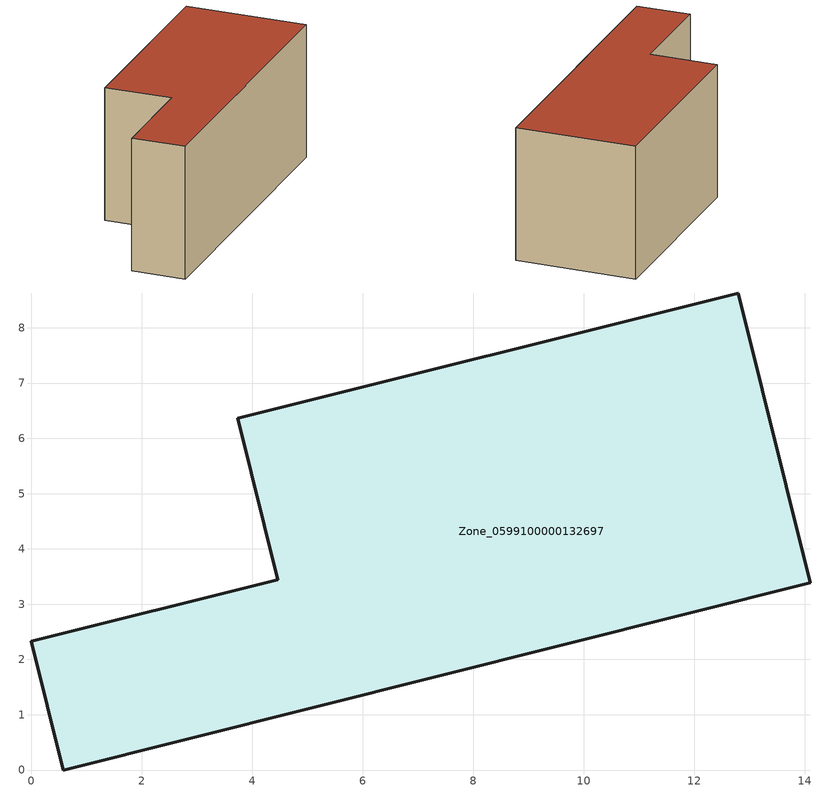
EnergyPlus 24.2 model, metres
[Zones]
Zone_0599100000132697
 floor ground (C_G): 0,2.33 4.46,3.44 3.73,6.36 12.79,8.63 14.1,3.39 0.58,0 z0
 wall outside (C_F): 4.46,3.44 0,2.33 0.58,0 14.1,3.39 12.79,8.63 3.73,6.36 4.46,3.44 z0:6.05
 roof outside (C_R): 12.79,8.63 3.73,6.36 4.46,3.44 0,2.33 0.58,0 14.1,3.39 z6.05
[BUILDING]
Pand.0599100000132697: North Axis=0; Terrain=City; Loads Convergence Tolerance Value=0.04; Temperature Convergence Tolerance Value=0.4; Solar Distribution=FullExterior; Maximum Number of Warmup Days=25; Minimum Number of Warmup Days=1
[Site:Location]
Rotterdam.The.Hague.AP_ZH_NLD Design_Conditions: Latitude=51.96; Longitude=4.45; Time Zone=1; Elevation=-4.5
[SITE:GROUNDTEMPERATURE:BUILDINGSURFACE]
18, 18, 18, 18, 18, 18, 18, 18, 18, 18, 18, 18
[MATERIAL] Thermal Absorptance=0.9; Solar Absorptance=0.7; Visible Absorptance=0.7
Name | Roughness | Thickness | Conductivity | Density | Specific Heat
G.TI.1975-1991 | MediumSmooth | 0.15 | 0.288461 | 540 | 1210
F.TI.1975-1991 | Rough | 0.3 | 0.230769 | 1920 | 840
R.TI.1975-1991 | MediumRough | 0.2 | 0.153846 | 1500 | 1000
[CONSTRUCTION]
C_G: G.TI.1975-1991
C_F: F.TI.1975-1991
C_R: R.TI.1975-1991
[ZONE]
Zone_0599100000132697: Type=1; Multiplier=1; Ceiling Height=Autocalculate; Volume=Autocalculate; Floor Area=autocalculate; Part of Total Floor Area=Yes
[ZONEINFILTRATION:DESIGNFLOWRATE]
Infil_Zone_0599100000132697: Zone or ZoneList or Space or SpaceList=Zone_0599100000132697; Schedule=AlwaysOn; Design Flow Rate Calculation Method=Flow/Area; Flow Rate per Floor Area=0.003; Constant Term Coefficient=1; Temperature Term Coefficient=0; Velocity Term Coefficient=0; Velocity Squared Term Coefficient=0
[HVACTEMPLATE:ZONE:IDEALLOADSAIRSYSTEM]
Zone_0599100000132697: Maximum Heating Supply Air Temperature=50; Minimum Cooling Supply Air Temperature=13; Maximum Heating Supply Air Humidity Ratio=0.0156; Minimum Cooling Supply Air Humidity Ratio=0.0077; Heating Limit=NoLimit; Cooling Limit=NoLimit; Dehumidification Control Type=ConstantSensibleHeatRatio; Cooling Sensible Heat Ratio=0.7; Dehumidification Setpoint=60; Humidification Control Type=None; Humidification Setpoint=30; Outdoor Air Method=None; Outdoor Air Flow Rate per Person=0.00944; Outdoor Air Flow Rate per Zone Floor Area=0; Outdoor Air Flow Rate per Zone=0; Demand Controlled Ventilation Type=None; Outdoor Air Economizer Type=NoEconomizer; Heat Recovery Type=None; Sensible Heat Recovery Effectiveness=0.7; Latent Heat Recovery Effectiveness=0.65
[ZONECONTROL:THERMOSTAT]
ThermostatControl_Zone_0599100000132697: Zone or ZoneList=Zone_0599100000132697; Control Type Schedule=DualSetpointControlType; Control 1=Thermostat_Zone_0599100000132697; Temperature Difference Between Cutout And Setpoint=0
[THERMOSTATSETPOINT:DUALSETPOINT]
Thermostat_Zone_0599100000132697: Heating Setpoint Temperature Schedule=HeatingSetpoint_Zone_0599100000132697; Cooling Setpoint Temperature Schedule=CoolingSetpoint_Zone_0599100000132697
[SCHEDULE:COMPACT]
HeatingSetpoint_Zone_0599100000132697: Through: 12/31, For: AllDays, Until: 24:00, 21
CoolingSetpoint_Zone_0599100000132697: Through: 12/31, For: AllDays, Until: 24:00, 24
DualSetpointControlType: Through: 12/31, For: AllDays, Until: 24:00, 4
AlwaysOn: Through: 12/31, For: AllDays, Until: 24:00, 1
